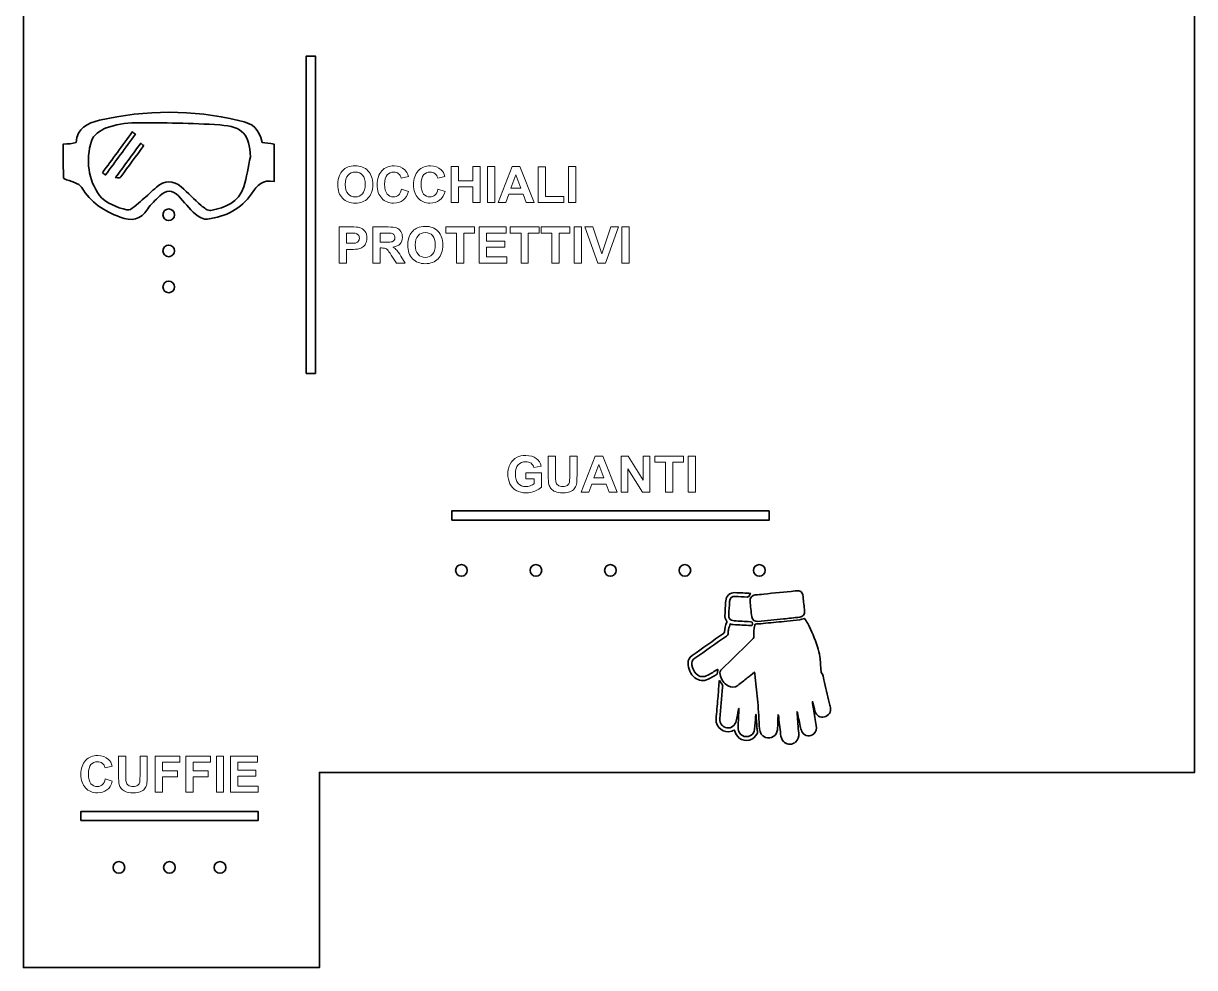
# Model space of a CAD drawing. Header units: inches. Extents: x -366 to -64, y -4 to 526.
# Drawn here: x -366.2 to -64.2, y -4 to 239.3 of the extents above; entities that cross this region are included whole.
import ezdxf

# ---------------------------------------------------------------- set-up
doc = ezdxf.new("R2010")
doc.units = ezdxf.units.IN
doc.header["$MEASUREMENT"] = 0
for name, color, linetype in [('holes', 7, 'Continuous'), ('incisione', 7, 'Continuous'), ('Viewport Boundary', 7, 'Continuous')]:
    doc.layers.add(name, color=color, linetype=linetype)

# ---------------------------------------------------------------- blocks, each defined once
blk = doc.blocks.new('block 4')
at = {"layer": 'Viewport Boundary', "color": 7, "lineweight": 35}
for points, knots in [([(-178.62, 92.43), (-178.84, 92.14), (-179.04, 91.85), (-179.27, 91.59), (-179.34, 91.51), (-179.5, 91.49), (-179.61, 91.5), (-180.61, 91.55), (-181.61, 91.61), (-182.61, 91.67), (-183.54, 91.72), (-184.07, 91.23), (-184.12, 90.31), (-184.18, 89.18), (-184.26, 88.05), (-184.33, 86.93), (-184.38, 85.97), (-183.91, 85.43), (-182.96, 85.37), (-181.59, 85.29), (-180.22, 85.23), (-178.85, 85.15), (-178.77, 85.15), (-178.68, 85.16), (-178.6, 85.14), (-178.4, 85.07), (-178.16, 84.98), (-178.18, 84.72), (-178.22, 84.24), (-178.34, 84.13), (-178.7, 84.15), (-180.18, 84.23), (-181.66, 84.31), (-183.15, 84.41), (-183.41, 84.42), (-183.66, 84.49), (-183.99, 84.55), (-184.11, 84.1), (-184.25, 83.64), (-184.36, 83.17), (-184.43, 82.88), (-184.48, 82.57), (-184.47, 82.27), (-184.47, 81.87), (-184.64, 81.65), (-184.95, 81.43), (-187.66, 79.54), (-190.35, 77.62), (-193.07, 75.73), (-193.73, 75.27), (-193.97, 74.68), (-193.81, 73.91), (-193.64, 73.08), (-193.32, 72.32), (-192.73, 71.7), (-191.92, 70.85), (-190.8, 70.75), (-189.72, 71.38), (-188.9, 71.86), (-188.06, 72.32), (-187.22, 72.79), (-187.19, 72.81), (-187.15, 72.82), (-187.13, 72.82), (-187.18, 72.46), (-187.22, 72.1), (-187.28, 71.74), (-187.3, 71.67), (-187.38, 71.59), (-187.45, 71.55), (-188.18, 71.13), (-188.9, 70.68), (-189.66, 70.31), (-190.85, 69.73), (-192.02, 69.89), (-193.05, 70.69), (-194.26, 71.64), (-194.79, 72.98), (-194.83, 74.5), (-194.85, 75.3), (-194.46, 75.95), (-193.79, 76.42), (-191.08, 78.32), (-188.38, 80.22), (-185.68, 82.13), (-185.57, 82.21), (-185.48, 82.38), (-185.46, 82.52), (-185.34, 83.36), (-185.2, 84.2), (-184.84, 84.99), (-184.8, 85.08), (-184.83, 85.25), (-184.89, 85.34), (-185.23, 85.79), (-185.33, 86.31), (-185.31, 86.86), (-185.25, 88.08), (-185.19, 89.3), (-185.11, 90.52), (-185.03, 91.79), (-184.03, 92.69), (-182.74, 92.64), (-181.36, 92.59), (-179.98, 92.5), (-178.62, 92.43)], [0, 0, 0, 0, 1, 1, 1, 2, 2, 2, 3, 3, 3, 4, 4, 4, 5, 5, 5, 6, 6, 6, 7, 7, 7, 8, 8, 8, 9, 9, 9, 10, 10, 10, 11, 11, 11, 12, 12, 12, 13, 13, 13, 14, 14, 14, 15, 15, 15, 16, 16, 16, 17, 17, 17, 18, 18, 18, 19, 19, 19, 20, 20, 20, 21, 21, 21, 22, 22, 22, 23, 23, 23, 24, 24, 24, 25, 25, 25, 26, 26, 26, 27, 27, 27, 28, 28, 28, 29, 29, 29, 30, 30, 30, 31, 31, 31, 32, 32, 32, 33, 33, 33, 34, 34, 34, 35, 35, 35, 35]), ([(-178.84, 90.51), (-178.72, 89.15), (-178.58, 87.79), (-178.41, 86.43), (-178.32, 85.6), (-177.62, 85.12), (-176.79, 85.2), (-174.59, 85.43), (-172.39, 85.65), (-170.19, 85.87), (-168.81, 86.01), (-167.42, 86.14), (-166.04, 86.3), (-165.21, 86.39), (-164.69, 87.06), (-164.77, 87.85), (-164.9, 89.08), (-165.04, 90.3), (-165.14, 91.53), (-165.2, 92.31), (-165.5, 92.88), (-166.27, 93.13), (-166.53, 93.13), (-166.78, 93.13), (-167.03, 93.13), (-167.09, 93.11), (-167.15, 93.08), (-167.21, 93.07), (-169.91, 92.8), (-172.61, 92.52), (-175.31, 92.25), (-176.04, 92.17), (-176.76, 92.12), (-177.48, 92.04), (-178.33, 91.95), (-178.91, 91.32), (-178.84, 90.51)], [0, 0, 0, 0, 1, 1, 1, 2, 2, 2, 3, 3, 3, 4, 4, 4, 5, 5, 5, 6, 6, 6, 7, 7, 7, 8, 8, 8, 9, 9, 9, 10, 10, 10, 11, 11, 11, 12, 12, 12, 12]), ([(-168.93, 53.54), (-169.42, 53.71), (-169.89, 53.9), (-170.25, 54.3), (-170.73, 54.83), (-170.88, 55.47), (-170.95, 56.16), (-171.13, 57.78), (-171.33, 59.4), (-171.52, 61.02), (-171.53, 61.06), (-171.54, 61.1), (-171.6, 61.14), (-171.62, 60.54), (-171.65, 59.95), (-171.67, 59.35), (-171.7, 58.66), (-171.72, 57.96), (-171.78, 57.27), (-171.9, 55.76), (-173.45, 54.76), (-174.86, 55.31), (-175.86, 55.7), (-176.32, 56.53), (-176.39, 57.56), (-176.54, 59.84), (-176.65, 62.13), (-176.84, 64.4), (-177.01, 66.52), (-177.27, 68.63), (-177.5, 70.75), (-177.55, 71.18), (-177.62, 71.61), (-177.69, 72.12), (-178.35, 71.59), (-178.95, 71.12), (-179.55, 70.65), (-180.37, 70), (-181.18, 69.35), (-182.01, 68.72), (-182.81, 68.14), (-183.7, 68.16), (-184.52, 68.6), (-185.69, 69.22), (-186.31, 70.28), (-186.58, 71.55), (-186.7, 72.1), (-186.51, 72.56), (-186.11, 72.95), (-183.76, 75.23), (-181.41, 77.51), (-179.06, 79.79), (-178.72, 80.13), (-178.37, 80.47), (-178.01, 80.8), (-177.85, 80.94), (-177.8, 81.1), (-177.82, 81.32), (-177.88, 82.29), (-177.9, 83.26), (-177.63, 84.21), (-177.56, 84.48), (-177.45, 84.54), (-177.16, 84.55), (-176.4, 84.57), (-175.65, 84.66), (-174.89, 84.74), (-173.05, 84.92), (-171.2, 85.1), (-169.36, 85.29), (-168.26, 85.4), (-167.16, 85.49), (-166.06, 85.62), (-165.67, 85.67), (-165.3, 85.84), (-164.83, 85.98), (-164.56, 85.59), (-164.21, 85.15), (-163.94, 84.67), (-162.9, 82.76), (-162.13, 80.73), (-161.48, 78.66), (-161.22, 77.81), (-160.99, 76.96), (-160.81, 76.09), (-160.7, 75.53), (-160.72, 74.94), (-160.68, 74.36), (-160.63, 73.69), (-160.58, 73.02), (-160.53, 72.35), (-160.52, 72.24), (-160.52, 72.12), (-160.46, 72.05), (-160.01, 71.5), (-159.94, 70.81), (-159.79, 70.16), (-159.31, 68.21), (-158.87, 66.25), (-158.41, 64.29), (-158.31, 63.87), (-158.2, 63.45), (-158.12, 63.03), (-157.89, 61.9), (-158.54, 60.88), (-159.65, 60.59), (-160.7, 60.32), (-161.79, 60.95), (-162.1, 62.05), (-162.32, 62.85), (-162.49, 63.67), (-162.68, 64.47), (-162.69, 64.51), (-162.71, 64.54), (-162.77, 64.57), (-162.67, 63.91), (-162.57, 63.25), (-162.46, 62.59), (-162.23, 61.19), (-161.98, 59.79), (-161.76, 58.38), (-161.62, 57.56), (-161.77, 56.8), (-162.41, 56.21), (-163.27, 55.41), (-164.65, 55.56), (-165.3, 56.56), (-165.54, 56.92), (-165.71, 57.35), (-165.8, 57.77), (-166.09, 59.06), (-166.33, 60.37), (-166.59, 61.67), (-166.61, 61.76), (-166.64, 61.85), (-166.73, 61.93), (-166.72, 61.69), (-166.71, 61.45), (-166.69, 61.21), (-166.56, 59.6), (-166.43, 58), (-166.29, 56.39), (-166.21, 55.51), (-166.38, 54.71), (-167.08, 54.13), (-167.39, 53.88), (-167.8, 53.73), (-168.17, 53.54), (-168.42, 53.54), (-168.68, 53.54), (-168.93, 53.54)], [0, 0, 0, 0, 1, 1, 1, 2, 2, 2, 3, 3, 3, 4, 4, 4, 5, 5, 5, 6, 6, 6, 7, 7, 7, 8, 8, 8, 9, 9, 9, 10, 10, 10, 11, 11, 11, 12, 12, 12, 13, 13, 13, 14, 14, 14, 15, 15, 15, 16, 16, 16, 17, 17, 17, 18, 18, 18, 19, 19, 19, 20, 20, 20, 21, 21, 21, 22, 22, 22, 23, 23, 23, 24, 24, 24, 25, 25, 25, 26, 26, 26, 27, 27, 27, 28, 28, 28, 29, 29, 29, 30, 30, 30, 31, 31, 31, 32, 32, 32, 33, 33, 33, 34, 34, 34, 35, 35, 35, 36, 36, 36, 37, 37, 37, 38, 38, 38, 39, 39, 39, 40, 40, 40, 41, 41, 41, 42, 42, 42, 43, 43, 43, 44, 44, 44, 45, 45, 45, 46, 46, 46, 47, 47, 47, 48, 48, 48, 49, 49, 49, 50, 50, 50, 50]), ([(-177.28, 61.18), (-177.21, 60.05), (-177.15, 58.91), (-177.07, 57.78), (-177.04, 57.4), (-176.96, 57.03), (-176.9, 56.66), (-176.89, 56.59), (-176.86, 56.5), (-176.89, 56.45), (-177.86, 54.43), (-180.09, 54), (-181.62, 55.16), (-182.22, 55.62), (-182.6, 56.22), (-182.78, 56.95), (-182.8, 57.03), (-182.83, 57.11), (-182.86, 57.21), (-183.1, 57.11), (-183.32, 57.01), (-183.54, 56.94), (-185.61, 56.26), (-187.72, 57.84), (-187.59, 60.02), (-187.49, 61.79), (-187.28, 63.56), (-187.13, 65.34), (-187.02, 66.71), (-186.93, 68.09), (-186.83, 69.46), (-186.82, 69.63), (-186.8, 69.79), (-186.72, 69.96), (-186.52, 69.67), (-186.36, 69.35), (-186.12, 69.09), (-185.88, 68.83), (-185.88, 68.57), (-185.91, 68.26), (-186.15, 65.55), (-186.38, 62.85), (-186.61, 60.14), (-186.72, 58.95), (-185.91, 57.91), (-184.78, 57.76), (-183.69, 57.62), (-182.64, 58.41), (-182.4, 59.56), (-182.2, 60.54), (-182.02, 61.53), (-181.83, 62.51), (-181.81, 62.61), (-181.78, 62.7), (-181.7, 62.79), (-181.73, 62.03), (-181.77, 61.26), (-181.8, 60.5), (-181.84, 59.53), (-181.91, 58.56), (-181.89, 57.59), (-181.84, 55.98), (-180.11, 55), (-178.74, 55.8), (-178.11, 56.16), (-177.73, 56.73), (-177.66, 57.45), (-177.55, 58.55), (-177.49, 59.66), (-177.4, 60.76), (-177.39, 60.91), (-177.37, 61.05), (-177.35, 61.19), (-177.33, 61.19), (-177.3, 61.19), (-177.28, 61.18)], [0, 0, 0, 0, 1, 1, 1, 2, 2, 2, 3, 3, 3, 4, 4, 4, 5, 5, 5, 6, 6, 6, 7, 7, 7, 8, 8, 8, 9, 9, 9, 10, 10, 10, 11, 11, 11, 12, 12, 12, 13, 13, 13, 14, 14, 14, 15, 15, 15, 16, 16, 16, 17, 17, 17, 18, 18, 18, 19, 19, 19, 20, 20, 20, 21, 21, 21, 22, 22, 22, 23, 23, 23, 24, 24, 24, 25, 25, 25, 25])]:
    blk.add_open_spline(points, degree=3, knots=knots, dxfattribs=at)
blk = doc.blocks.new('block 7')
at = {"layer": 'incisione', "color": 7, "lineweight": 9}
for points in [[(-255.88, 193.18), (-255.88, 202.49), (-254, 202.49), (-254, 198.82), (-250.32, 198.82), (-250.32, 202.49), (-248.44, 202.49), (-248.44, 193.18), (-250.32, 193.18), (-250.32, 197.25), (-254, 197.25), (-254, 193.18), (-255.88, 193.18)], [(-246.56, 193.18), (-246.56, 202.49), (-244.68, 202.49), (-244.68, 193.18), (-246.56, 193.18)], [(-234.5, 193.18), (-236.54, 193.18), (-237.35, 195.3), (-241.07, 195.3), (-241.84, 193.18), (-243.83, 193.18), (-240.21, 202.49), (-238.22, 202.49), (-234.5, 193.18)], [(-233.45, 193.18), (-233.45, 202.41), (-231.57, 202.41), (-231.57, 194.75), (-226.9, 194.75), (-226.9, 193.18), (-233.45, 193.18)], [(-225.62, 193.18), (-225.62, 202.49), (-223.74, 202.49), (-223.74, 193.18), (-225.62, 193.18)], [(-237.96, 196.86), (-239.24, 200.32), (-240.49, 196.86), (-237.96, 196.86)], [(-254.51, 177.58), (-254.51, 185.31), (-257.27, 185.31), (-257.27, 186.89), (-249.88, 186.89), (-249.88, 185.31), (-252.63, 185.31), (-252.63, 177.58), (-254.51, 177.58)], [(-248.66, 177.58), (-248.66, 186.89), (-241.76, 186.89), (-241.76, 185.31), (-246.79, 185.31), (-246.79, 183.25), (-242.11, 183.25), (-242.11, 181.68), (-246.79, 181.68), (-246.79, 179.15), (-241.59, 179.15), (-241.59, 177.58), (-248.66, 177.58)], [(-237.9, 177.58), (-237.9, 185.31), (-240.66, 185.31), (-240.66, 186.89), (-233.26, 186.89), (-233.26, 185.31), (-236.02, 185.31), (-236.02, 177.58), (-237.9, 177.58)], [(-229.96, 177.58), (-229.96, 185.31), (-232.72, 185.31), (-232.72, 186.89), (-225.32, 186.89), (-225.32, 185.31), (-228.08, 185.31), (-228.08, 177.58), (-229.96, 177.58)], [(-224.17, 177.58), (-224.17, 186.89), (-222.29, 186.89), (-222.29, 177.58), (-224.17, 177.58)], [(-218.13, 177.58), (-221.45, 186.89), (-219.41, 186.89), (-217.06, 180), (-214.78, 186.89), (-212.79, 186.89), (-216.12, 177.58), (-218.13, 177.58)], [(-211.89, 177.58), (-211.89, 186.89), (-210.01, 186.89), (-210.01, 177.58), (-211.89, 177.58)]]:
    blk.add_lwpolyline(points, dxfattribs=at)
for points, knots in [([(-285.16, 197.78), (-285.16, 198.73), (-285.02, 199.52), (-284.73, 200.16), (-284.52, 200.64), (-284.23, 201.06), (-283.87, 201.44), (-283.5, 201.82), (-283.1, 202.1), (-282.66, 202.28), (-282.08, 202.52), (-281.41, 202.65), (-280.66, 202.65), (-279.29, 202.65), (-278.19, 202.22), (-277.37, 201.37), (-276.54, 200.52), (-276.13, 199.34), (-276.13, 197.82), (-276.13, 196.32), (-276.54, 195.14), (-277.36, 194.3), (-278.17, 193.45), (-279.26, 193.02), (-280.63, 193.02), (-282.02, 193.02), (-283.12, 193.45), (-283.93, 194.29), (-284.75, 195.13), (-285.16, 196.3), (-285.16, 197.78)], [0, 0, 0, 0, 1, 1, 1, 2, 2, 2, 3, 3, 3, 4, 4, 4, 5, 5, 5, 6, 6, 6, 7, 7, 7, 8, 8, 8, 9, 9, 9, 10, 10, 10, 10]), ([(-268.71, 196.6), (-268.71, 196.6), (-266.89, 196.03), (-266.89, 196.03), (-267.17, 195.01), (-267.63, 194.26), (-268.28, 193.76), (-268.93, 193.27), (-269.76, 193.02), (-270.75, 193.02), (-271.99, 193.02), (-273.01, 193.45), (-273.8, 194.29), (-274.6, 195.13), (-274.99, 196.29), (-274.99, 197.75), (-274.99, 199.3), (-274.59, 200.5), (-273.79, 201.36), (-273, 202.22), (-271.94, 202.65), (-270.64, 202.65), (-269.5, 202.65), (-268.58, 202.31), (-267.87, 201.64), (-267.44, 201.24), (-267.13, 200.67), (-266.91, 199.92), (-266.91, 199.92), (-268.77, 199.48), (-268.77, 199.48), (-268.88, 199.96), (-269.11, 200.34), (-269.46, 200.62), (-269.81, 200.9), (-270.24, 201.04), (-270.74, 201.04), (-271.43, 201.04), (-271.98, 200.79), (-272.41, 200.3), (-272.84, 199.8), (-273.06, 199), (-273.06, 197.89), (-273.06, 196.72), (-272.85, 195.88), (-272.42, 195.38), (-272, 194.88), (-271.45, 194.63), (-270.77, 194.63), (-270.27, 194.63), (-269.84, 194.79), (-269.48, 195.11), (-269.13, 195.42), (-268.87, 195.92), (-268.71, 196.6)], [0, 0, 0, 0, 1, 1, 1, 2, 2, 2, 3, 3, 3, 4, 4, 4, 5, 5, 5, 6, 6, 6, 7, 7, 7, 8, 8, 8, 9, 9, 9, 10, 10, 10, 11, 11, 11, 12, 12, 12, 13, 13, 13, 14, 14, 14, 15, 15, 15, 16, 16, 16, 17, 17, 17, 18, 18, 18, 18]), ([(-259.32, 196.6), (-259.32, 196.6), (-257.5, 196.03), (-257.5, 196.03), (-257.78, 195.01), (-258.24, 194.26), (-258.89, 193.76), (-259.54, 193.27), (-260.37, 193.02), (-261.37, 193.02), (-262.6, 193.02), (-263.62, 193.45), (-264.41, 194.29), (-265.21, 195.13), (-265.61, 196.29), (-265.61, 197.75), (-265.61, 199.3), (-265.21, 200.5), (-264.41, 201.36), (-263.61, 202.22), (-262.56, 202.65), (-261.25, 202.65), (-260.11, 202.65), (-259.19, 202.31), (-258.48, 201.64), (-258.05, 201.24), (-257.74, 200.67), (-257.53, 199.92), (-257.53, 199.92), (-259.39, 199.48), (-259.39, 199.48), (-259.5, 199.96), (-259.73, 200.34), (-260.07, 200.62), (-260.42, 200.9), (-260.85, 201.04), (-261.35, 201.04), (-262.04, 201.04), (-262.6, 200.79), (-263.03, 200.3), (-263.46, 199.8), (-263.67, 199), (-263.67, 197.89), (-263.67, 196.72), (-263.46, 195.88), (-263.04, 195.38), (-262.61, 194.88), (-262.06, 194.63), (-261.39, 194.63), (-260.89, 194.63), (-260.46, 194.79), (-260.1, 195.11), (-259.74, 195.42), (-259.48, 195.92), (-259.32, 196.6)], [0, 0, 0, 0, 1, 1, 1, 2, 2, 2, 3, 3, 3, 4, 4, 4, 5, 5, 5, 6, 6, 6, 7, 7, 7, 8, 8, 8, 9, 9, 9, 10, 10, 10, 11, 11, 11, 12, 12, 12, 13, 13, 13, 14, 14, 14, 15, 15, 15, 16, 16, 16, 17, 17, 17, 18, 18, 18, 18]), ([(-283.22, 197.84), (-283.22, 196.79), (-282.98, 195.99), (-282.49, 195.44), (-282, 194.9), (-281.39, 194.63), (-280.64, 194.63), (-279.89, 194.63), (-279.27, 194.9), (-278.79, 195.44), (-278.31, 195.98), (-278.07, 196.79), (-278.07, 197.87), (-278.07, 198.93), (-278.31, 199.73), (-278.77, 200.25), (-279.24, 200.78), (-279.86, 201.04), (-280.64, 201.04), (-281.41, 201.04), (-282.04, 200.77), (-282.51, 200.24), (-282.98, 199.71), (-283.22, 198.91), (-283.22, 197.84)], [0, 0, 0, 0, 1, 1, 1, 2, 2, 2, 3, 3, 3, 4, 4, 4, 5, 5, 5, 6, 6, 6, 7, 7, 7, 8, 8, 8, 8]), ([(-284.78, 177.58), (-284.78, 177.58), (-284.78, 186.89), (-284.78, 186.89), (-284.78, 186.89), (-281.76, 186.89), (-281.76, 186.89), (-280.62, 186.89), (-279.87, 186.84), (-279.53, 186.75), (-278.99, 186.61), (-278.55, 186.3), (-278.19, 185.84), (-277.83, 185.37), (-277.65, 184.77), (-277.65, 184.02), (-277.65, 183.45), (-277.75, 182.97), (-277.96, 182.58), (-278.17, 182.19), (-278.43, 181.89), (-278.75, 181.67), (-279.07, 181.44), (-279.39, 181.3), (-279.72, 181.23), (-280.17, 181.14), (-280.82, 181.09), (-281.67, 181.09), (-281.67, 181.09), (-282.9, 181.09), (-282.9, 181.09), (-282.9, 181.09), (-282.9, 177.58), (-282.9, 177.58), (-282.9, 177.58), (-284.78, 177.58), (-284.78, 177.58)], [0, 0, 0, 0, 1, 1, 1, 2, 2, 2, 3, 3, 3, 4, 4, 4, 5, 5, 5, 6, 6, 6, 7, 7, 7, 8, 8, 8, 9, 9, 9, 10, 10, 10, 11, 11, 11, 12, 12, 12, 12]), ([(-282.9, 185.31), (-282.9, 185.31), (-282.9, 182.67), (-282.9, 182.67), (-282.9, 182.67), (-281.87, 182.67), (-281.87, 182.67), (-281.13, 182.67), (-280.63, 182.72), (-280.38, 182.82), (-280.13, 182.92), (-279.94, 183.07), (-279.8, 183.28), (-279.65, 183.48), (-279.58, 183.72), (-279.58, 184), (-279.58, 184.34), (-279.68, 184.62), (-279.88, 184.84), (-280.08, 185.06), (-280.33, 185.19), (-280.64, 185.25), (-280.86, 185.29), (-281.31, 185.31), (-281.99, 185.31), (-281.99, 185.31), (-282.9, 185.31), (-282.9, 185.31)], [0, 0, 0, 0, 1, 1, 1, 2, 2, 2, 3, 3, 3, 4, 4, 4, 5, 5, 5, 6, 6, 6, 7, 7, 7, 8, 8, 8, 9, 9, 9, 9]), ([(-276.1, 177.58), (-276.1, 177.58), (-276.1, 186.89), (-276.1, 186.89), (-276.1, 186.89), (-272.14, 186.89), (-272.14, 186.89), (-271.15, 186.89), (-270.43, 186.8), (-269.98, 186.64), (-269.53, 186.47), (-269.17, 186.17), (-268.89, 185.74), (-268.62, 185.32), (-268.49, 184.83), (-268.49, 184.28), (-268.49, 183.58), (-268.69, 183), (-269.1, 182.55), (-269.51, 182.09), (-270.13, 181.81), (-270.94, 181.69), (-270.54, 181.45), (-270.2, 181.19), (-269.94, 180.91), (-269.67, 180.62), (-269.32, 180.12), (-268.87, 179.4), (-268.87, 179.4), (-267.73, 177.58), (-267.73, 177.58), (-267.73, 177.58), (-269.98, 177.58), (-269.98, 177.58), (-269.98, 177.58), (-271.34, 179.61), (-271.34, 179.61), (-271.82, 180.33), (-272.15, 180.79), (-272.33, 180.97), (-272.51, 181.16), (-272.69, 181.29), (-272.89, 181.36), (-273.09, 181.43), (-273.41, 181.47), (-273.84, 181.47), (-273.84, 181.47), (-274.22, 181.47), (-274.22, 181.47), (-274.22, 181.47), (-274.22, 177.58), (-274.22, 177.58), (-274.22, 177.58), (-276.1, 177.58), (-276.1, 177.58)], [0, 0, 0, 0, 1, 1, 1, 2, 2, 2, 3, 3, 3, 4, 4, 4, 5, 5, 5, 6, 6, 6, 7, 7, 7, 8, 8, 8, 9, 9, 9, 10, 10, 10, 11, 11, 11, 12, 12, 12, 13, 13, 13, 14, 14, 14, 15, 15, 15, 16, 16, 16, 17, 17, 17, 18, 18, 18, 18]), ([(-274.22, 182.95), (-274.22, 182.95), (-272.83, 182.95), (-272.83, 182.95), (-271.93, 182.95), (-271.37, 182.99), (-271.14, 183.07), (-270.92, 183.14), (-270.74, 183.27), (-270.61, 183.46), (-270.49, 183.65), (-270.42, 183.88), (-270.42, 184.16), (-270.42, 184.47), (-270.51, 184.72), (-270.68, 184.92), (-270.84, 185.11), (-271.08, 185.23), (-271.38, 185.28), (-271.54, 185.3), (-271.99, 185.31), (-272.75, 185.31), (-272.75, 185.31), (-274.22, 185.31), (-274.22, 185.31), (-274.22, 185.31), (-274.22, 182.95), (-274.22, 182.95)], [0, 0, 0, 0, 1, 1, 1, 2, 2, 2, 3, 3, 3, 4, 4, 4, 5, 5, 5, 6, 6, 6, 7, 7, 7, 8, 8, 8, 9, 9, 9, 9]), ([(-267.1, 182.18), (-267.1, 183.13), (-266.96, 183.92), (-266.67, 184.56), (-266.46, 185.04), (-266.17, 185.46), (-265.81, 185.84), (-265.44, 186.22), (-265.04, 186.5), (-264.6, 186.68), (-264.02, 186.92), (-263.36, 187.05), (-262.6, 187.05), (-261.23, 187.05), (-260.13, 186.62), (-259.31, 185.77), (-258.48, 184.92), (-258.07, 183.74), (-258.07, 182.22), (-258.07, 180.72), (-258.48, 179.54), (-259.3, 178.7), (-260.11, 177.85), (-261.21, 177.42), (-262.57, 177.42), (-263.96, 177.42), (-265.06, 177.85), (-265.87, 178.69), (-266.69, 179.53), (-267.1, 180.7), (-267.1, 182.18)], [0, 0, 0, 0, 1, 1, 1, 2, 2, 2, 3, 3, 3, 4, 4, 4, 5, 5, 5, 6, 6, 6, 7, 7, 7, 8, 8, 8, 9, 9, 9, 10, 10, 10, 10]), ([(-265.16, 182.24), (-265.16, 181.19), (-264.92, 180.39), (-264.43, 179.84), (-263.95, 179.3), (-263.33, 179.03), (-262.58, 179.03), (-261.83, 179.03), (-261.21, 179.3), (-260.73, 179.84), (-260.25, 180.38), (-260.01, 181.19), (-260.01, 182.27), (-260.01, 183.33), (-260.25, 184.13), (-260.72, 184.65), (-261.18, 185.18), (-261.8, 185.44), (-262.58, 185.44), (-263.35, 185.44), (-263.98, 185.17), (-264.45, 184.64), (-264.93, 184.11), (-265.16, 183.31), (-265.16, 182.24)], [0, 0, 0, 0, 1, 1, 1, 2, 2, 2, 3, 3, 3, 4, 4, 4, 5, 5, 5, 6, 6, 6, 7, 7, 7, 8, 8, 8, 8])]:
    blk.add_open_spline(points, degree=3, knots=knots, dxfattribs=at)
blk = doc.blocks.new('block 8')
at = {"layer": 'incisione', "color": 7, "lineweight": 9}
for points in [[(-213.09, 118.52), (-215.13, 118.52), (-215.94, 120.63), (-219.66, 120.63), (-220.43, 118.52), (-222.42, 118.52), (-218.8, 127.82), (-216.81, 127.82), (-213.09, 118.52)], [(-212.07, 118.52), (-212.07, 127.82), (-210.24, 127.82), (-206.43, 121.61), (-206.43, 127.82), (-204.69, 127.82), (-204.69, 118.52), (-206.57, 118.52), (-210.32, 124.58), (-210.32, 118.52), (-212.07, 118.52)], [(-200.61, 118.52), (-200.61, 126.25), (-203.37, 126.25), (-203.37, 127.82), (-195.97, 127.82), (-195.97, 126.25), (-198.73, 126.25), (-198.73, 118.52), (-200.61, 118.52)], [(-194.82, 118.52), (-194.82, 127.82), (-192.94, 127.82), (-192.94, 118.52), (-194.82, 118.52)], [(-216.55, 122.2), (-217.83, 125.65), (-219.08, 122.2), (-216.55, 122.2)]]:
    blk.add_lwpolyline(points, dxfattribs=at)
for points, knots in [([(-236.65, 121.94), (-236.65, 121.94), (-236.65, 123.5), (-236.65, 123.5), (-236.65, 123.5), (-232.6, 123.5), (-232.6, 123.5), (-232.6, 123.5), (-232.6, 119.8), (-232.6, 119.8), (-232.99, 119.42), (-233.56, 119.08), (-234.31, 118.79), (-235.06, 118.5), (-235.81, 118.36), (-236.58, 118.36), (-237.55, 118.36), (-238.4, 118.56), (-239.12, 118.97), (-239.85, 119.38), (-240.39, 119.96), (-240.76, 120.72), (-241.12, 121.48), (-241.3, 122.31), (-241.3, 123.2), (-241.3, 124.17), (-241.1, 125.03), (-240.69, 125.78), (-240.29, 126.54), (-239.69, 127.11), (-238.91, 127.52), (-238.31, 127.83), (-237.57, 127.98), (-236.68, 127.98), (-235.52, 127.98), (-234.62, 127.74), (-233.97, 127.25), (-233.32, 126.77), (-232.91, 126.1), (-232.72, 125.24), (-232.72, 125.24), (-234.59, 124.9), (-234.59, 124.9), (-234.72, 125.35), (-234.96, 125.71), (-235.32, 125.98), (-235.69, 126.24), (-236.14, 126.37), (-236.68, 126.37), (-237.5, 126.37), (-238.15, 126.11), (-238.64, 125.59), (-239.12, 125.07), (-239.36, 124.3), (-239.36, 123.28), (-239.36, 122.17), (-239.12, 121.34), (-238.63, 120.79), (-238.14, 120.24), (-237.49, 119.96), (-236.7, 119.96), (-236.31, 119.96), (-235.91, 120.04), (-235.52, 120.19), (-235.12, 120.35), (-234.78, 120.54), (-234.5, 120.76), (-234.5, 120.76), (-234.5, 121.94), (-234.5, 121.94), (-234.5, 121.94), (-236.65, 121.94), (-236.65, 121.94)], [0, 0, 0, 0, 1, 1, 1, 2, 2, 2, 3, 3, 3, 4, 4, 4, 5, 5, 5, 6, 6, 6, 7, 7, 7, 8, 8, 8, 9, 9, 9, 10, 10, 10, 11, 11, 11, 12, 12, 12, 13, 13, 13, 14, 14, 14, 15, 15, 15, 16, 16, 16, 17, 17, 17, 18, 18, 18, 19, 19, 19, 20, 20, 20, 21, 21, 21, 22, 22, 22, 23, 23, 23, 24, 24, 24, 24]), ([(-230.88, 127.82), (-230.88, 127.82), (-229, 127.82), (-229, 127.82), (-229, 127.82), (-229, 122.78), (-229, 122.78), (-229, 121.98), (-228.98, 121.46), (-228.93, 121.23), (-228.85, 120.85), (-228.66, 120.54), (-228.35, 120.31), (-228.05, 120.08), (-227.64, 119.96), (-227.11, 119.96), (-226.58, 119.96), (-226.18, 120.07), (-225.91, 120.29), (-225.64, 120.51), (-225.47, 120.78), (-225.42, 121.09), (-225.36, 121.41), (-225.34, 121.94), (-225.34, 122.67), (-225.34, 122.67), (-225.34, 127.82), (-225.34, 127.82), (-225.34, 127.82), (-223.46, 127.82), (-223.46, 127.82), (-223.46, 127.82), (-223.46, 122.93), (-223.46, 122.93), (-223.46, 121.82), (-223.51, 121.03), (-223.61, 120.57), (-223.71, 120.1), (-223.9, 119.72), (-224.17, 119.4), (-224.44, 119.08), (-224.81, 118.83), (-225.27, 118.64), (-225.72, 118.45), (-226.32, 118.36), (-227.06, 118.36), (-227.95, 118.36), (-228.62, 118.46), (-229.08, 118.66), (-229.54, 118.87), (-229.9, 119.14), (-230.17, 119.46), (-230.43, 119.79), (-230.61, 120.14), (-230.69, 120.5), (-230.82, 121.03), (-230.88, 121.82), (-230.88, 122.86), (-230.88, 122.86), (-230.88, 127.82), (-230.88, 127.82)], [0, 0, 0, 0, 1, 1, 1, 2, 2, 2, 3, 3, 3, 4, 4, 4, 5, 5, 5, 6, 6, 6, 7, 7, 7, 8, 8, 8, 9, 9, 9, 10, 10, 10, 11, 11, 11, 12, 12, 12, 13, 13, 13, 14, 14, 14, 15, 15, 15, 16, 16, 16, 17, 17, 17, 18, 18, 18, 19, 19, 19, 20, 20, 20, 20])]:
    blk.add_open_spline(points, degree=3, knots=knots, dxfattribs=at)
blk = doc.blocks.new('block 9')
at = {"layer": 'incisione', "color": 7, "lineweight": 9}
for points in [[(-332.27, 41.19), (-332.27, 50.5), (-325.89, 50.5), (-325.89, 48.92), (-330.39, 48.92), (-330.39, 46.72), (-326.51, 46.72), (-326.51, 45.15), (-330.39, 45.15), (-330.39, 41.19), (-332.27, 41.19)], [(-324.33, 41.19), (-324.33, 50.5), (-317.95, 50.5), (-317.95, 48.92), (-322.45, 48.92), (-322.45, 46.72), (-318.57, 46.72), (-318.57, 45.15), (-322.45, 45.15), (-322.45, 41.19), (-324.33, 41.19)], [(-316.46, 41.19), (-316.46, 50.5), (-314.58, 50.5), (-314.58, 41.19), (-316.46, 41.19)], [(-312.79, 41.19), (-312.79, 50.5), (-305.89, 50.5), (-305.89, 48.92), (-310.91, 48.92), (-310.91, 46.86), (-306.24, 46.86), (-306.24, 45.29), (-310.91, 45.29), (-310.91, 42.76), (-305.71, 42.76), (-305.71, 41.19), (-312.79, 41.19)]]:
    blk.add_lwpolyline(points, dxfattribs=at)
for points, knots in [([(-345.11, 44.61), (-345.11, 44.61), (-343.29, 44.03), (-343.29, 44.03), (-343.57, 43.02), (-344.03, 42.26), (-344.68, 41.77), (-345.33, 41.28), (-346.15, 41.03), (-347.15, 41.03), (-348.39, 41.03), (-349.4, 41.45), (-350.2, 42.3), (-351, 43.14), (-351.39, 44.3), (-351.39, 45.76), (-351.39, 47.31), (-350.99, 48.51), (-350.19, 49.37), (-349.39, 50.23), (-348.34, 50.66), (-347.04, 50.66), (-345.9, 50.66), (-344.98, 50.32), (-344.26, 49.65), (-343.84, 49.25), (-343.52, 48.68), (-343.31, 47.93), (-343.31, 47.93), (-345.17, 47.49), (-345.17, 47.49), (-345.28, 47.97), (-345.51, 48.35), (-345.86, 48.63), (-346.21, 48.91), (-346.63, 49.05), (-347.13, 49.05), (-347.82, 49.05), (-348.38, 48.8), (-348.81, 48.31), (-349.24, 47.81), (-349.46, 47.01), (-349.46, 45.9), (-349.46, 44.72), (-349.25, 43.89), (-348.82, 43.39), (-348.4, 42.89), (-347.85, 42.64), (-347.17, 42.64), (-346.67, 42.64), (-346.24, 42.8), (-345.88, 43.11), (-345.52, 43.43), (-345.27, 43.93), (-345.11, 44.61)], [0, 0, 0, 0, 1, 1, 1, 2, 2, 2, 3, 3, 3, 4, 4, 4, 5, 5, 5, 6, 6, 6, 7, 7, 7, 8, 8, 8, 9, 9, 9, 10, 10, 10, 11, 11, 11, 12, 12, 12, 13, 13, 13, 14, 14, 14, 15, 15, 15, 16, 16, 16, 17, 17, 17, 18, 18, 18, 18]), ([(-341.69, 50.5), (-341.69, 50.5), (-339.81, 50.5), (-339.81, 50.5), (-339.81, 50.5), (-339.81, 45.46), (-339.81, 45.46), (-339.81, 44.66), (-339.79, 44.14), (-339.74, 43.9), (-339.66, 43.52), (-339.47, 43.21), (-339.16, 42.98), (-338.86, 42.75), (-338.45, 42.64), (-337.92, 42.64), (-337.39, 42.64), (-336.99, 42.75), (-336.72, 42.97), (-336.45, 43.18), (-336.28, 43.45), (-336.23, 43.77), (-336.17, 44.09), (-336.15, 44.61), (-336.15, 45.35), (-336.15, 45.35), (-336.15, 50.5), (-336.15, 50.5), (-336.15, 50.5), (-334.27, 50.5), (-334.27, 50.5), (-334.27, 50.5), (-334.27, 45.61), (-334.27, 45.61), (-334.27, 44.49), (-334.32, 43.7), (-334.42, 43.24), (-334.52, 42.78), (-334.71, 42.39), (-334.98, 42.07), (-335.25, 41.76), (-335.62, 41.5), (-336.08, 41.31), (-336.53, 41.13), (-337.13, 41.03), (-337.87, 41.03), (-338.75, 41.03), (-339.43, 41.13), (-339.89, 41.34), (-340.35, 41.55), (-340.71, 41.81), (-340.98, 42.14), (-341.24, 42.47), (-341.42, 42.81), (-341.5, 43.17), (-341.63, 43.7), (-341.69, 44.49), (-341.69, 45.53), (-341.69, 45.53), (-341.69, 50.5), (-341.69, 50.5)], [0, 0, 0, 0, 1, 1, 1, 2, 2, 2, 3, 3, 3, 4, 4, 4, 5, 5, 5, 6, 6, 6, 7, 7, 7, 8, 8, 8, 9, 9, 9, 10, 10, 10, 11, 11, 11, 12, 12, 12, 13, 13, 13, 14, 14, 14, 15, 15, 15, 16, 16, 16, 17, 17, 17, 18, 18, 18, 19, 19, 19, 20, 20, 20, 20])]:
    blk.add_open_spline(points, degree=3, knots=knots, dxfattribs=at)

msp = doc.modelspace()

# ---------------------------------------------------------------- linework, layer by layer
at = {"layer": 'holes', "color": 7, "lineweight": 35}
for points in [[(-327.25, 190.03), (-327.25, 189.21), (-327.92, 188.53), (-328.75, 188.53), (-329.58, 188.53), (-330.25, 189.21), (-330.25, 190.03), (-330.25, 190.86), (-329.58, 191.53), (-328.75, 191.53), (-327.92, 191.53), (-327.25, 190.86), (-327.25, 190.03)], [(-327.25, 180.73), (-327.25, 179.91), (-327.92, 179.23), (-328.75, 179.23), (-329.58, 179.23), (-330.25, 179.91), (-330.25, 180.73), (-330.25, 181.56), (-329.58, 182.23), (-328.75, 182.23), (-327.92, 182.23), (-327.25, 181.56), (-327.25, 180.73)], [(-327.25, 171.43), (-327.25, 170.61), (-327.92, 169.93), (-328.75, 169.93), (-329.58, 169.93), (-330.25, 170.61), (-330.25, 171.43), (-330.25, 172.26), (-329.58, 172.93), (-328.75, 172.93), (-327.92, 172.93), (-327.25, 172.26), (-327.25, 171.43)], [(-254.76, 98.37), (-254.76, 97.54), (-254.09, 96.87), (-253.26, 96.87), (-252.43, 96.87), (-251.76, 97.54), (-251.76, 98.37), (-251.76, 99.19), (-252.43, 99.87), (-253.26, 99.87), (-254.09, 99.87), (-254.76, 99.19), (-254.76, 98.37)], [(-235.56, 98.37), (-235.56, 97.54), (-234.89, 96.87), (-234.06, 96.87), (-233.23, 96.87), (-232.56, 97.54), (-232.56, 98.37), (-232.56, 99.19), (-233.23, 99.87), (-234.06, 99.87), (-234.89, 99.87), (-235.56, 99.19), (-235.56, 98.37)], [(-216.36, 98.37), (-216.36, 97.54), (-215.68, 96.87), (-214.86, 96.87), (-214.03, 96.87), (-213.36, 97.54), (-213.36, 98.37), (-213.36, 99.19), (-214.03, 99.87), (-214.86, 99.87), (-215.68, 99.87), (-216.36, 99.19), (-216.36, 98.37)], [(-197.15, 98.37), (-197.15, 97.54), (-196.48, 96.87), (-195.65, 96.87), (-194.83, 96.87), (-194.15, 97.54), (-194.15, 98.37), (-194.15, 99.19), (-194.83, 99.87), (-195.65, 99.87), (-196.48, 99.87), (-197.15, 99.19), (-197.15, 98.37)], [(-177.95, 98.37), (-177.95, 97.54), (-177.28, 96.87), (-176.45, 96.87), (-175.62, 96.87), (-174.95, 97.54), (-174.95, 98.37), (-174.95, 99.19), (-175.62, 99.87), (-176.45, 99.87), (-177.28, 99.87), (-177.95, 99.19), (-177.95, 98.37)], [(-340.09, 21.81), (-340.09, 20.98), (-340.76, 20.31), (-341.59, 20.31), (-342.41, 20.31), (-343.09, 20.98), (-343.09, 21.81), (-343.09, 22.64), (-342.41, 23.31), (-341.59, 23.31), (-340.76, 23.31), (-340.09, 22.64), (-340.09, 21.81)], [(-327.05, 21.81), (-327.05, 20.98), (-327.73, 20.31), (-328.55, 20.31), (-329.38, 20.31), (-330.05, 20.98), (-330.05, 21.81), (-330.05, 22.64), (-329.38, 23.31), (-328.55, 23.31), (-327.73, 23.31), (-327.05, 22.64), (-327.05, 21.81)], [(-314.02, 21.81), (-314.02, 20.98), (-314.69, 20.31), (-315.52, 20.31), (-316.35, 20.31), (-317.02, 20.98), (-317.02, 21.81), (-317.02, 22.64), (-316.35, 23.31), (-315.52, 23.31), (-314.69, 23.31), (-314.02, 22.64), (-314.02, 21.81)]]:
    msp.add_open_spline(points, degree=3, knots=[0, 0, 0, 0, 1, 1, 1, 2, 2, 2, 3, 3, 3, 4, 4, 4, 4], dxfattribs=at)
at = {"layer": 'incisione', "color": 7, "lineweight": 35}
for points in [[(-366.21, 526.17), (-366.21, 49.67), (-366.21, 48.39), (-366.21, -4.01), (-289.9, -4.01), (-289.9, 46.29), (-64.21, 46.29), (-64.21, 526.17), (-366.21, 526.17)], [(-290.9, 149.13), (-293.28, 149.13), (-293.28, 230.94), (-290.9, 230.94), (-290.9, 149.13)], [(-255.76, 111.3), (-255.76, 113.69), (-173.95, 113.69), (-173.95, 111.3), (-255.76, 111.3)], [(-351.39, 33.87), (-351.39, 36.25), (-305.71, 36.25), (-305.71, 33.87), (-351.39, 33.87)]]:
    msp.add_lwpolyline(points, dxfattribs=at)
at = {"layer": 'Viewport Boundary', "color": 7, "lineweight": 35}
for points, knots in [([(-355.78, 199.37), (-355.77, 199.31), (-355.91, 199.8), (-355.91, 200.29), (-355.94, 202.83), (-355.93, 205.52), (-355.93, 208.26), (-354.64, 208.28), (-353.66, 208.35), (-352.65, 208.7), (-352.42, 212.35), (-349.65, 213.67), (-346.58, 214.38), (-334.64, 217.13), (-322.66, 217.15), (-310.72, 214.37), (-306.61, 213.41), (-305.6, 212.23), (-304.64, 208.69), (-303.69, 208.56), (-302.7, 208.42), (-301.57, 208.26), (-301.57, 205.09), (-301.57, 201.97), (-301.57, 198.57), (-304.54, 199.22), (-305.89, 197.7), (-307.38, 195.44), (-309.96, 191.51), (-314.12, 189.56), (-318.72, 188.89), (-319.69, 188.75), (-321.03, 189.46), (-321.85, 190.18), (-323.45, 191.59), (-324.78, 193.31), (-326.26, 194.87), (-327.82, 196.51), (-329.45, 196.51), (-331.04, 194.89), (-332.12, 193.79), (-333.37, 192.8), (-334.17, 191.52), (-335.97, 188.64), (-338.35, 188.34), (-341.26, 189.42), (-345.39, 190.95), (-348.84, 193.19), (-351.22, 197.12), (-351.9, 198.25), (-353.96, 198.53), (-355.78, 199.37)], [0, 0, 0, 0, 1, 1, 1, 2, 2, 2, 3, 3, 3, 4, 4, 4, 5, 5, 5, 6, 6, 6, 7, 7, 7, 8, 8, 8, 9, 9, 9, 10, 10, 10, 11, 11, 11, 12, 12, 12, 13, 13, 13, 14, 14, 14, 15, 15, 15, 16, 16, 16, 17, 17, 17, 17]), ([(-307.69, 204.95), (-308, 210.73), (-309.52, 212.74), (-315.59, 213.18), (-322.81, 213.71), (-330.08, 213.73), (-337.34, 213.72), (-339.86, 213.71), (-342.49, 213.29), (-344.85, 212.44), (-346.38, 211.89), (-348.23, 210.45), (-348.67, 209.02), (-350.18, 204.13), (-349.54, 199.07), (-346.56, 194.99), (-345.13, 193.03), (-342.06, 191.93), (-339.51, 191.27), (-338.49, 191), (-336.83, 192.88), (-335.56, 193.9), (-334.28, 194.92), (-333.14, 196.1), (-331.89, 197.16), (-329.8, 198.93), (-327.62, 199.03), (-325.53, 197.21), (-323.76, 195.67), (-322.15, 193.95), (-320.37, 192.42), (-319.66, 191.82), (-318.62, 191.01), (-317.88, 191.15), (-314.15, 191.82), (-310.67, 193.17), (-309.4, 197.22), (-308.62, 199.73), (-308.25, 202.37), (-307.69, 204.95)], [0, 0, 0, 0, 1, 1, 1, 2, 2, 2, 3, 3, 3, 4, 4, 4, 5, 5, 5, 6, 6, 6, 7, 7, 7, 8, 8, 8, 9, 9, 9, 10, 10, 10, 11, 11, 11, 12, 12, 12, 13, 13, 13, 13]), ([(-345.84, 200.86), (-343.27, 204.37), (-340.71, 207.87), (-338.14, 211.38), (-337.87, 211.18), (-337.6, 210.99), (-337.33, 210.8), (-339.9, 207.3), (-342.47, 203.8), (-345.04, 200.3), (-345.31, 200.49), (-345.57, 200.67), (-345.84, 200.86)], [0, 0, 0, 0, 1, 1, 1, 2, 2, 2, 3, 3, 3, 4, 4, 4, 4]), ([(-335.2, 207.86), (-337.15, 205.19), (-339.1, 202.5), (-341.07, 199.84), (-341.27, 199.56), (-341.61, 199.38), (-342.45, 199.61), (-340.29, 202.56), (-338.13, 205.5), (-335.97, 208.45), (-335.71, 208.25), (-335.45, 208.06), (-335.2, 207.86)], [0, 0, 0, 0, 1, 1, 1, 2, 2, 2, 3, 3, 3, 4, 4, 4, 4])]:
    msp.add_open_spline(points, degree=3, knots=knots, dxfattribs=at)

# ---------------------------------------------------------------- block references
at = {"layer": 'incisione'}
for name in ['block 7', 'block 8', 'block 9']:
    msp.add_blockref(name, (0, 0), dxfattribs=at)
at = {"layer": 'Viewport Boundary'}
msp.add_blockref('block 4', (0, 0), dxfattribs=at)

doc.saveas('drawing.dxf')
